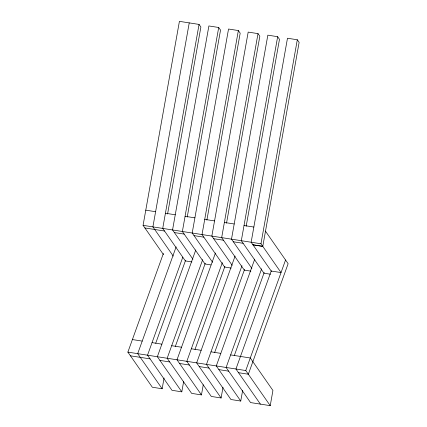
<?xml version="1.0" encoding="UTF-8"?>
<svg xmlns="http://www.w3.org/2000/svg" width="427" height="427" viewBox="0 0 427 427"><rect width="100%" height="100%" fill="white"/><g stroke="black" fill="none" stroke-linecap="round" stroke-linejoin="round"><path stroke-width="0.64" d="M163.45 254.593L143.077 225.344L179.415 21.35L199.062 24.419L200.882 27.029L167.581 213.97M189.236 22.887L152.903 226.881L173.277 256.125M199.062 24.419L162.724 228.413L185.366 260.913L191.915 261.938M192.924 259.2L172.551 229.95L208.888 25.956L218.709 27.488L182.377 231.482L205.013 263.982L210.906 264.905M187.234 217.039L220.529 30.103L218.709 27.488M163.392 253.451L127.876 352.12L152.332 387.23L162.159 388.767L164.069 378.018M212.571 262.269L192.198 233.019L228.536 29.025L238.362 30.557L202.024 234.551L224.661 267.051L231.21 268.076M206.881 220.113L240.182 33.173L238.362 30.557M182.815 257.145L147.523 355.195L171.98 390.305L181.806 391.837L183.605 381.722M232.224 265.338L211.845 236.088L248.183 32.094L258.009 33.626L221.672 237.62L244.308 270.12L250.862 271.145M226.529 223.182L259.829 36.242L258.009 33.626M202.692 259.589L167.17 358.264L191.627 393.374L201.453 394.906L203.257 384.791M251.871 268.407L231.498 239.157L267.836 35.163L277.657 36.695L241.319 240.695L263.961 273.189L270.51 274.214M246.176 226.251L279.477 39.311L277.657 36.695M222.339 262.658L186.818 361.333L211.28 396.443L221.101 397.975L223.017 387.225M271.209 271.033L281.035 272.565L260.972 243.764L297.304 39.77L287.483 38.233L251.145 242.226L271.519 271.476M241.986 265.733L206.471 364.402L230.927 399.512L240.753 401.044L242.664 390.299M261.639 268.802L226.118 367.471L250.574 402.581L270.227 405.65L272.928 390.475L250.291 357.975L230.639 354.906M176.137 246.87L137.697 353.657L162.159 388.767M155.716 343.271L185.617 260.214M195.79 249.939L157.349 356.726L181.806 391.837M175.364 346.345L205.264 263.283M215.438 253.008L176.997 359.796L201.453 394.906M195.011 349.414L224.912 266.352M235.085 256.077L196.644 362.865L221.101 397.975M214.664 352.483L244.559 269.426M254.738 259.146L216.292 365.934L240.753 401.044M234.311 355.552L264.212 272.495M271.236 270.958L235.944 369.003L260.401 404.113M270.227 405.65L245.765 370.54L285.556 260.006M145.778 210.169L155.604 211.707M165.43 213.238L175.251 214.776M185.078 216.308L194.904 217.845M204.725 219.377L214.551 220.914M224.372 222.446L234.199 223.983M244.025 225.52L253.846 227.052M143.077 225.344L260.972 243.764M252.939 244.799L262.76 246.336M144.897 227.954L164.544 231.028M174.371 232.56L184.192 234.097M194.018 235.629L203.844 237.166M213.665 238.698L223.492 240.236M233.318 241.767L243.139 243.305M252.965 244.836L262.786 246.374L299.124 42.38L297.304 39.77M132.397 339.561L142.223 341.093M152.044 342.63L161.87 344.162M171.691 345.699L181.518 347.231M191.344 348.768L201.165 350.305M210.991 351.837L220.818 353.375M127.876 352.12L245.765 370.54M130.448 355.814L150.096 358.888M159.922 360.42L169.743 361.957M179.57 363.489L189.396 365.026M199.217 366.558L209.043 368.095M218.864 369.627L228.691 371.164M238.517 372.696L248.338 374.233L288.129 263.699L265.466 231.162"/></g></svg>
